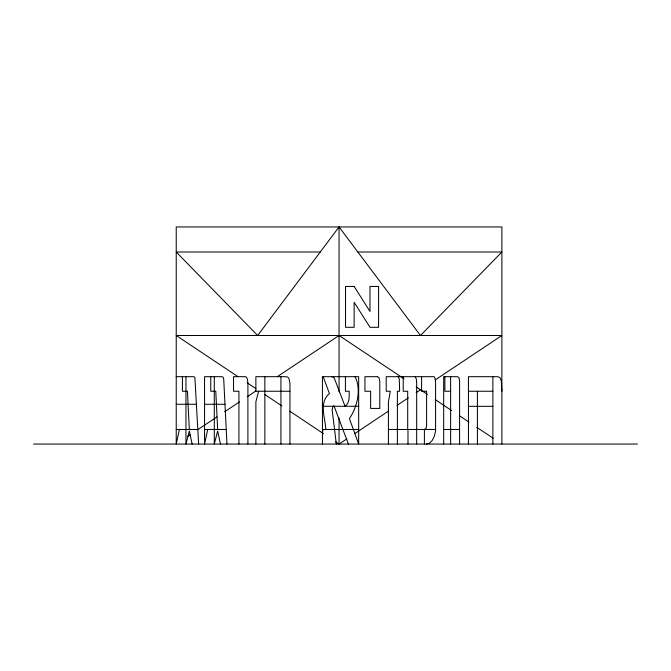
<?xml version="1.0" encoding="UTF-8"?>
<svg xmlns="http://www.w3.org/2000/svg" width="671" height="671" viewBox="0 0 671 671"><rect width="100%" height="100%" fill="white"/><g stroke="black" fill="none" stroke-linecap="round" stroke-linejoin="round"><path stroke-width="1.01" d="M322.441 434.556L322.667 430.748L323.347 429.482L358.666 429.482M179.392 429.482L176.23 444.051L176.23 226.949L501.883 226.949L501.883 444.051M207.725 429.482L204.563 444.051L204.563 376.683L221.925 376.683L223.208 377.278L223.72 379.065L226.957 444.051M258.62 391.252L255.877 401.845L255.877 444.051M357.861 252.011L501.883 252.011L420.474 335.5L339.056 226.949L257.647 335.5L176.23 252.011L320.26 252.011M187.494 436.544L190.086 434.816M197.886 429.616L216.934 416.917M224.735 411.717L239.455 401.904M247.255 396.704L255.911 390.933M277.568 376.498L339.056 335.5L404.017 378.805M335.592 441.744L339.056 444.051L346.857 438.859M354.649 433.659L388.425 411.138M397.089 405.368L408.345 397.861M416.146 392.661L420.474 389.776M435.194 379.962L501.883 335.5L176.23 335.5L237.727 376.498M426.504 444.051L429.381 443.237L431.973 440.805L434.221 436.603L435.58 431.067L435.58 382.747L435.219 378.922L434.162 376.683L386.219 376.683L386.219 391.252L390.287 391.252L388.417 402.13L388.417 444.051M176.23 376.683L193.592 376.683L194.875 377.278L198.624 444.051M289.947 391.252L255.877 391.252L255.877 376.683L285.838 376.683L287.633 377.094L288.924 378.31L289.947 383.175L289.947 444.051M450.618 391.252L444.881 391.252L444.881 376.683M468.442 391.252L492.875 391.252M176.23 404.277L196.645 404.277M204.563 404.277L224.978 404.277M323.271 406.274L358.666 406.274M468.442 406.332L492.875 406.332M176.23 429.482L197.903 429.482M204.563 429.482L226.236 429.482M388.417 429.482L435.58 429.482M443.674 429.482L459.593 429.482M33.55 444.051L637.45 444.051M331.709 376.683L333.697 377.186L334.863 379.643L345.045 406.274C349.893 402.994 349.113 396.36 349.197 391.252L345.414 391.252L345.414 376.683M416.146 386.89L427.402 394.397M435.194 399.589L451.65 410.56M459.45 415.76L468.979 422.109M476.771 427.31L493.227 438.28M247.255 382.847L255.911 388.618M264.575 394.397L281.895 405.947M289.687 411.138L323.472 433.659M355.093 376.683C361.476 389.708 357.358 406.878 349.406 418.629L358.666 444.051L358.666 376.683L322.441 376.683L322.441 444.051M415.215 376.683L416.305 378.914L416.674 382.738L416.674 444.051M398.18 376.683L399.27 378.93L399.639 391.252L397.391 391.252L397.391 444.051M348.408 444.051L333.906 405.695L332.799 407.071L332.162 409.805L336.314 444.051M323.187 376.683L329.419 393.634C318.616 402.298 325.326 418.159 325.838 429.482M220.482 444.051L217.656 431.067L214.292 444.051L214.292 376.683M192.141 444.051L189.323 431.067L185.951 444.051L185.951 376.683M501.883 391.185L501.346 380.943L500.063 377.748L497.857 376.683L468.442 376.683L468.442 444.051M217.656 429.482L215.785 391.252L210.761 391.252L210.761 376.683M189.323 429.482L187.452 391.252L182.42 391.252L182.42 376.683M492.875 376.683L492.875 444.051M477.417 391.252L477.417 444.051M459.593 444.051L459.593 381.447L459.081 377.874L457.555 376.683L443.674 376.683L443.674 444.051M450.618 376.683L450.618 444.051M424.399 444.051L424.399 429.482L426.051 428.459L426.605 425.389L426.605 391.252L421.614 391.252L421.614 376.683M407.985 429.482L407.985 444.051M407.7 429.482L407.7 391.252L403.212 391.252L403.212 376.683M339.056 226.949L339.056 391.864M339.056 417.958L339.056 444.051M280.931 376.683L280.931 444.051M264.852 376.683L264.852 444.051M247.901 444.051L247.901 382.747L247.322 378.922L246.509 377.245L245.494 376.683L233.525 376.683L233.525 391.252L238.926 391.252L238.926 444.051M354.145 286.442L345.54 286.442L345.54 327.305L354.145 327.305L354.145 302.277L369.981 327.305L378.587 327.305L378.587 286.442L369.981 286.442L369.981 311.436L354.145 286.442M377.446 376.683L364.94 376.683L364.94 391.252L370.635 391.252L370.635 408.421L379.778 408.421L379.778 381.589L379.19 377.907L377.446 376.683"/></g></svg>
